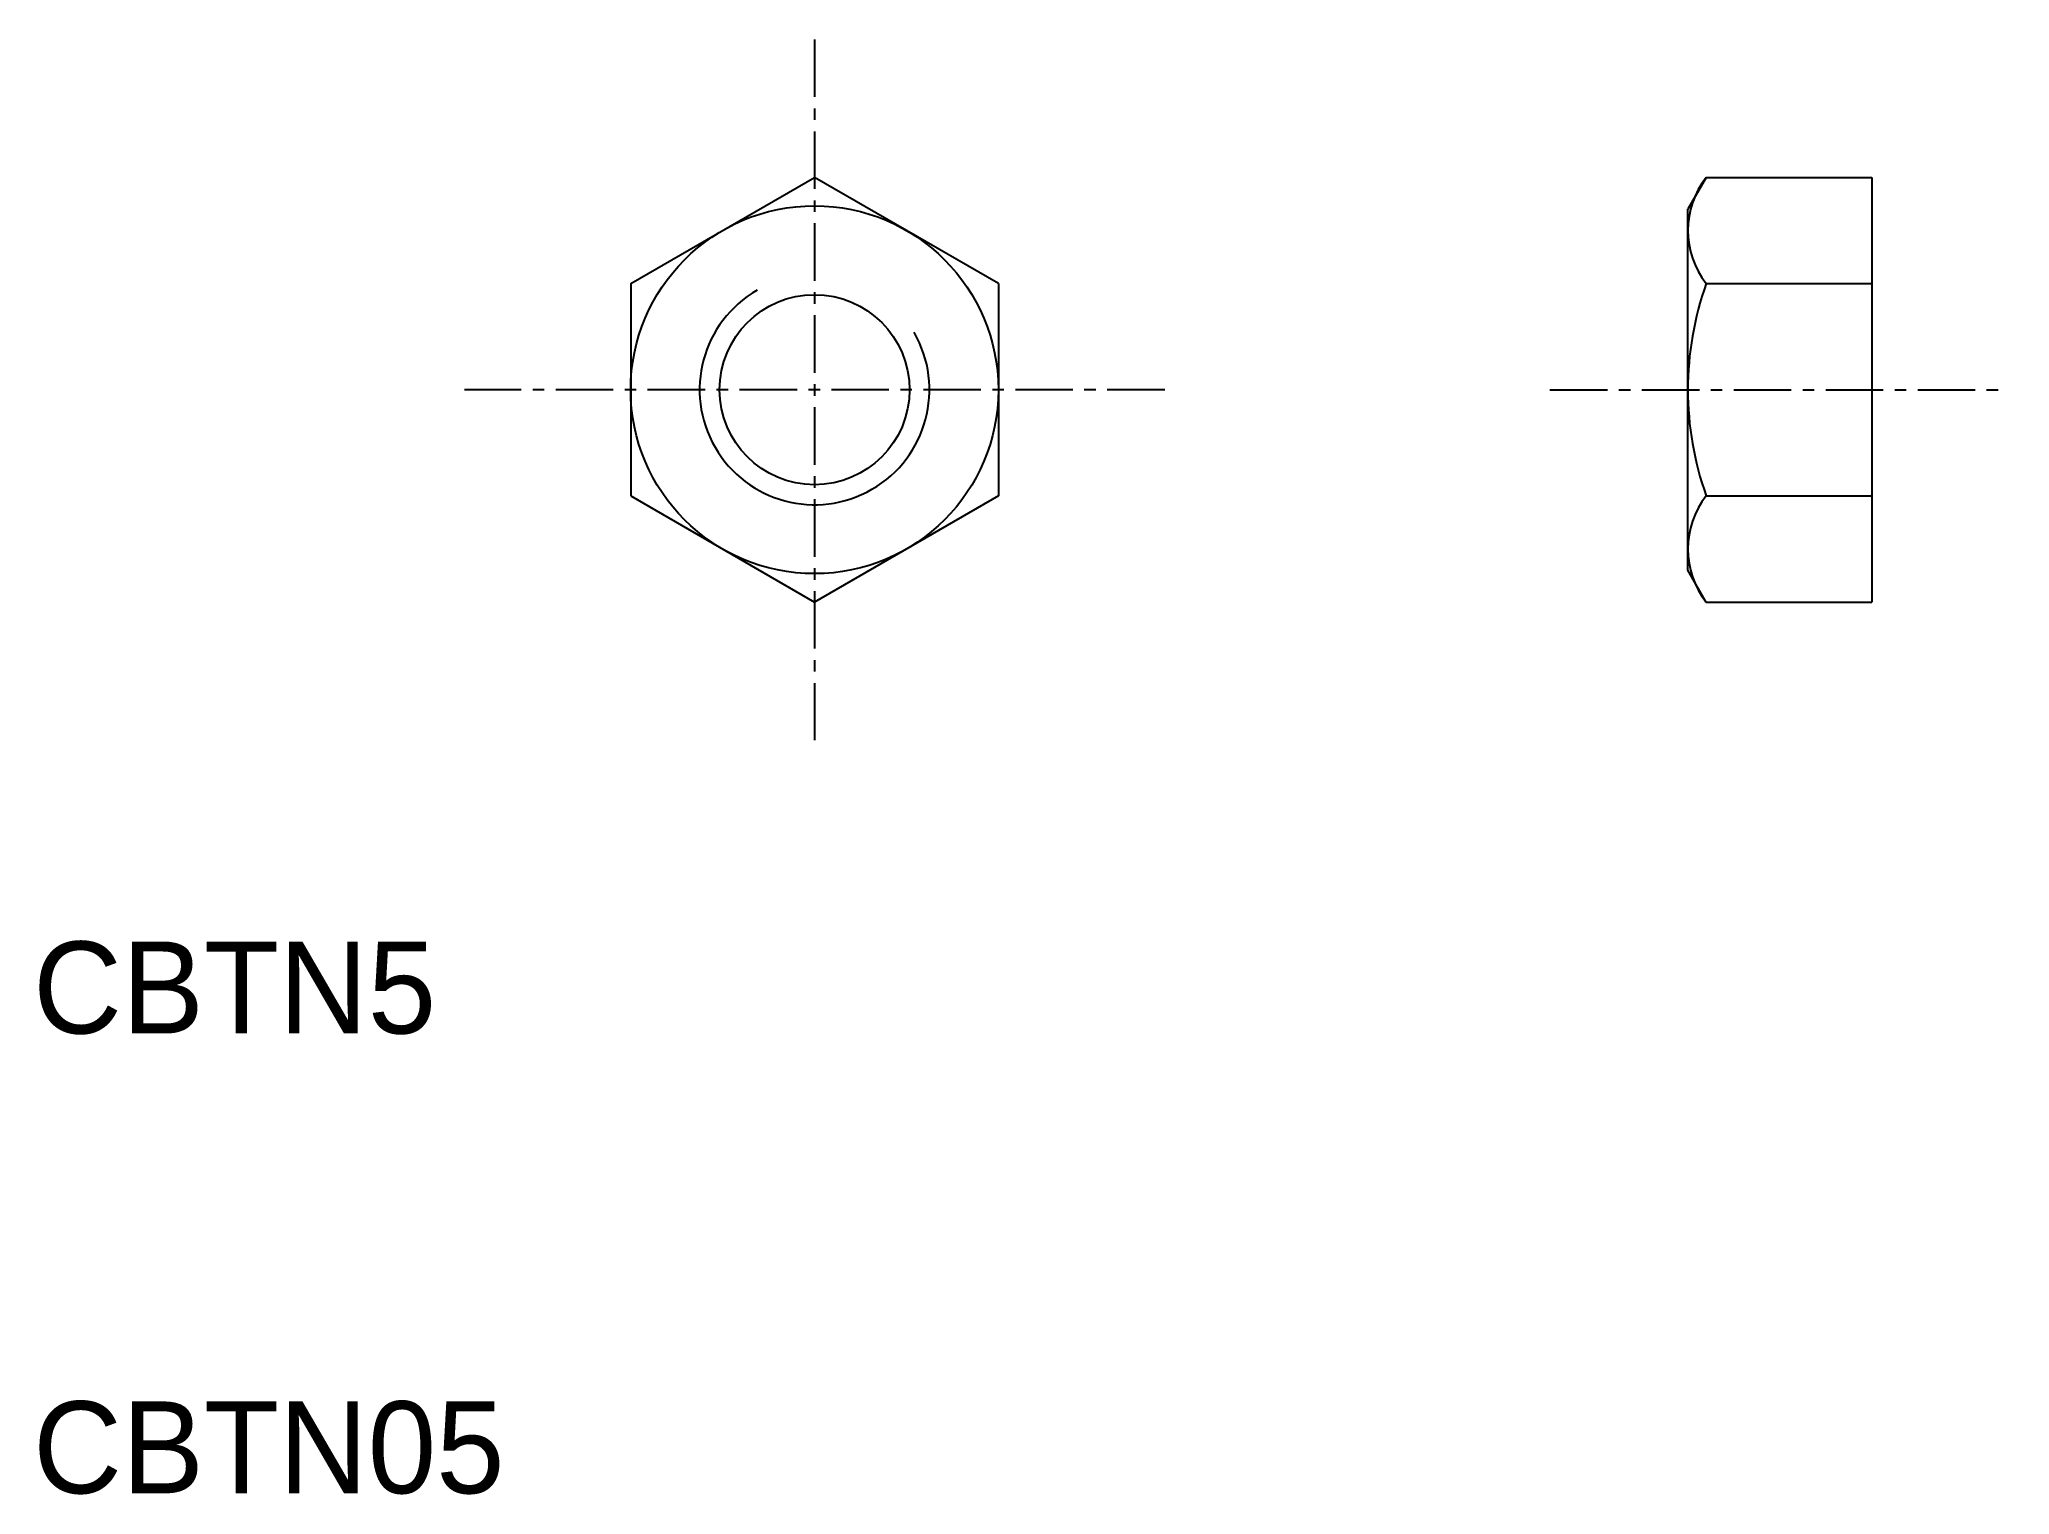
# Model space of a CAD drawing. Extents: x 10.1 to 53, y 10 to 41.6.
import ezdxf

# ---------------------------------------------------------------- set-up
doc = ezdxf.new("R2010")
doc.units = 0
doc.linetypes.add('CENTER', pattern=[2, 1.25, -0.25, 0.25, -0.25])
doc.layers.get('0').update_dxf_attribs({"linetype": 'CONTINUOUS'})
doc.layers.add('CENTER', color=1, linetype='CENTER')

msp = doc.modelspace()

# ---------------------------------------------------------------- linework, layer by layer
at = {"color": 7, "linetype": 'CONTINUOUS'}
for p, q in [((23, 36.309), (27, 38.619)), ((31, 36.309), (27, 38.619)), ((46.4, 38.619), (46, 37.926)), ((46.4, 38.619), (50, 38.619)), ((50, 38.619), (50, 29.381)), ((46, 30.074), (46, 37.926)), ((23, 36.309), (23, 31.691)), ((31, 36.309), (31, 31.691)), ((46.4, 36.309), (50, 36.309)), ((23, 31.691), (27, 29.381)), ((31, 31.691), (27, 29.381)), ((46.4, 31.691), (50, 31.691)), ((46.4, 29.381), (46, 30.074)), ((46.4, 29.381), (50, 29.381))]:
    msp.add_line(p, q, dxfattribs=at)
for radius in [4, 2.067]:
    msp.add_circle((27, 34), radius, dxfattribs=at)
for centre, radius, start, end in [((47.867, 37.464), 1.867, 141.7868, 218.2132), ((52.867, 34), 6.867, 160.3471, 199.6529), ((47.867, 30.536), 1.867, 141.7868, 218.2132)]:
    msp.add_arc(centre, radius, start, end, dxfattribs=at)
at = {"color": 3, "linetype": 'CONTINUOUS'}
msp.add_arc((27, 34), 2.5, 120, 30, dxfattribs=at)
at = {"layer": 'CENTER', "color": 1, "linetype": 'CENTER'}
for p, q in [((27, 41.619), (27, 26.381)), ((34.619, 34), (19.381, 34)), ((43, 34), (53, 34))]:
    msp.add_line(p, q, dxfattribs=at)

# ---------------------------------------------------------------- texts
at = {"color": 7, "linetype": 'CONTINUOUS'}
for s, p in [('CBTN5', (10, 20)), ('CBTN05', (10, 10))]:
    msp.add_text(s, height=2, dxfattribs=at).set_placement(p)

doc.saveas('drawing.dxf')
